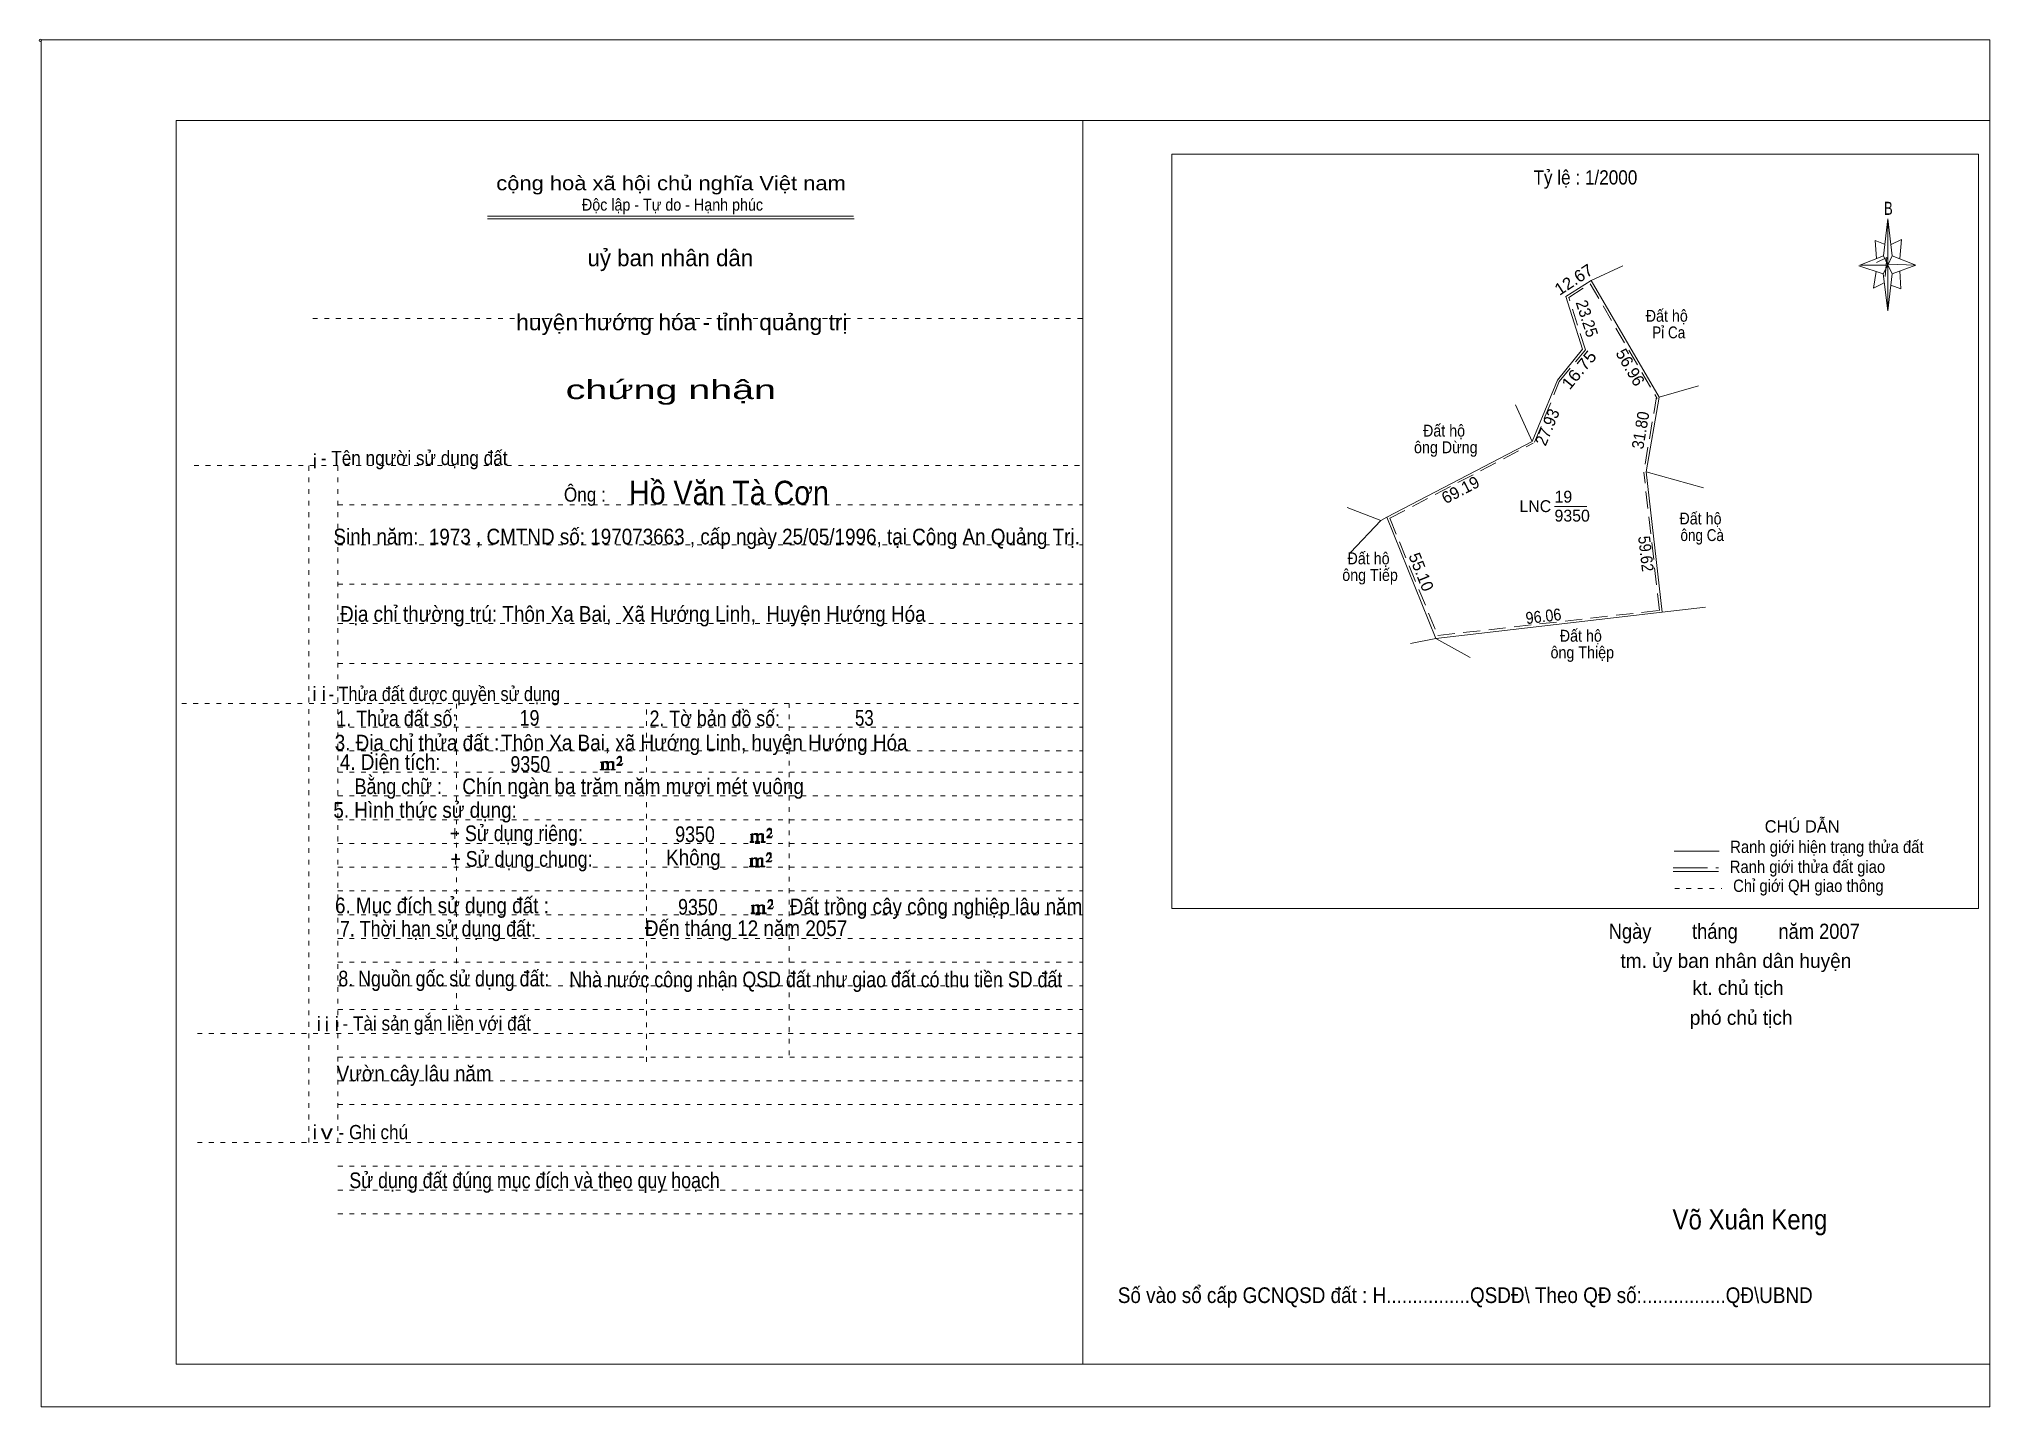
# Model space of a CAD drawing. Header units: centimetres. Extents: x -1.6 to 39.5, y -3.3 to 25.5.
import ezdxf
from ezdxf.enums import TextEntityAlignment as Align

# ---------------------------------------------------------------- set-up
doc = ezdxf.new("R2010")
doc.units = ezdxf.units.CM
doc.header["$LTSCALE"] = 0.12
for name, pattern in [('DOTTED', [1.5, 0.3, -1.2]), ('LONG_DASHED', [7.5, 6, -1.5]), ('MEDIUM_DASHED', [4.5, 3, -1.5])]:
    doc.linetypes.add(name, pattern=pattern)
for name, color, linetype, lineweight in [('1', 7, 'DOTTED', 13), ('10', 7, 'Continuous', 13), ('4', 7, 'Continuous', 13), ('5', 7, 'Continuous', 13), ('50', 7, 'Continuous', 13)]:
    doc.layers.add(name, color=color, linetype=linetype, lineweight=lineweight)

msp = doc.modelspace()

# ---------------------------------------------------------------- hatches: boundary and pattern name
at = {"layer": '50'}
for points in [[(10.27, 10.13), (10.27, 10.12), (10.27, 10.11), (10.25, 10.11), (10.24, 10.11), (10.24, 10.1), (10.33, 10.1), (10.33, 10.11), (10.32, 10.11), (10.31, 10.11), (10.31, 10.12), (10.31, 10.13), (10.31, 10.24), (10.31, 10.25), (10.32, 10.26), (10.34, 10.26), (10.35, 10.26), (10.36, 10.26), (10.37, 10.25), (10.39, 10.22), (10.39, 10.13), (10.37, 10.12), (10.37, 10.11), (10.36, 10.11), (10.35, 10.11), (10.35, 10.1), (10.44, 10.1), (10.44, 10.11), (10.43, 10.11), (10.42, 10.11), (10.42, 10.12), (10.42, 10.13), (10.42, 10.24), (10.44, 10.26), (10.45, 10.26), (10.46, 10.26), (10.49, 10.26), (10.49, 10.25), (10.5, 10.24), (10.5, 10.22), (10.5, 10.13), (10.5, 10.12), (10.49, 10.11), (10.49, 10.11), (10.47, 10.11), (10.47, 10.1), (10.56, 10.1), (10.56, 10.11), (10.55, 10.11), (10.54, 10.11), (10.53, 10.12), (10.53, 10.13), (10.53, 10.2), (10.53, 10.25), (10.53, 10.26), (10.52, 10.27), (10.5, 10.28), (10.47, 10.28), (10.46, 10.28), (10.44, 10.27), (10.41, 10.25), (10.41, 10.26), (10.4, 10.28), (10.39, 10.28), (10.37, 10.28), (10.35, 10.28), (10.34, 10.28), (10.32, 10.26), (10.31, 10.26), (10.31, 10.25), (10.31, 10.25), (10.31, 10.26), (10.31, 10.28), (10.24, 10.26), (10.24, 10.26), (10.25, 10.26), (10.27, 10.25), (10.27, 10.24), (10.27, 10.23)], [(10.69, 10.19), (10.72, 10.24), (10.72, 10.24), (10.71, 10.22), (10.69, 10.22), (10.68, 10.22), (10.63, 10.22), (10.66, 10.26), (10.67, 10.27), (10.69, 10.28), (10.69, 10.3), (10.69, 10.32), (10.69, 10.34), (10.69, 10.35), (10.69, 10.37), (10.68, 10.38), (10.67, 10.38), (10.66, 10.39), (10.65, 10.39), (10.63, 10.38), (10.63, 10.38), (10.62, 10.37), (10.61, 10.35), (10.59, 10.33), (10.61, 10.33), (10.61, 10.35), (10.62, 10.35), (10.63, 10.36), (10.65, 10.36), (10.66, 10.36), (10.67, 10.35), (10.68, 10.35), (10.68, 10.32), (10.68, 10.3), (10.66, 10.28), (10.66, 10.26), (10.65, 10.25), (10.59, 10.2), (10.59, 10.19)], [(13.42, 8.61), (13.42, 8.6), (13.42, 8.59), (13.41, 8.59), (13.4, 8.59), (13.4, 8.57), (13.48, 8.57), (13.48, 8.59), (13.47, 8.59), (13.46, 8.59), (13.46, 8.6), (13.46, 8.61), (13.46, 8.72), (13.46, 8.73), (13.47, 8.74), (13.5, 8.74), (13.51, 8.74), (13.52, 8.74), (13.53, 8.73), (13.54, 8.69), (13.54, 8.61), (13.53, 8.6), (13.53, 8.59), (13.52, 8.59), (13.51, 8.59), (13.51, 8.57), (13.6, 8.57), (13.6, 8.59), (13.58, 8.59), (13.57, 8.59), (13.57, 8.6), (13.57, 8.61), (13.57, 8.72), (13.6, 8.74), (13.61, 8.74), (13.62, 8.74), (13.64, 8.74), (13.64, 8.73), (13.65, 8.72), (13.65, 8.69), (13.65, 8.61), (13.65, 8.6), (13.64, 8.59), (13.64, 8.59), (13.63, 8.59), (13.63, 8.57), (13.72, 8.57), (13.72, 8.59), (13.7, 8.59), (13.69, 8.59), (13.68, 8.6), (13.68, 8.61), (13.68, 8.68), (13.68, 8.73), (13.68, 8.74), (13.67, 8.75), (13.65, 8.76), (13.63, 8.76), (13.62, 8.76), (13.6, 8.75), (13.56, 8.73), (13.56, 8.74), (13.55, 8.76), (13.54, 8.76), (13.53, 8.76), (13.51, 8.76), (13.5, 8.76), (13.47, 8.74), (13.46, 8.74), (13.46, 8.73), (13.46, 8.73), (13.46, 8.74), (13.46, 8.76), (13.4, 8.74), (13.4, 8.74), (13.41, 8.74), (13.42, 8.73), (13.42, 8.72), (13.42, 8.71)], [(13.85, 8.67), (13.87, 8.72), (13.87, 8.72), (13.86, 8.69), (13.85, 8.69), (13.84, 8.69), (13.78, 8.69), (13.82, 8.74), (13.83, 8.75), (13.85, 8.76), (13.85, 8.78), (13.85, 8.79), (13.85, 8.82), (13.85, 8.83), (13.85, 8.85), (13.84, 8.86), (13.83, 8.86), (13.82, 8.87), (13.8, 8.87), (13.78, 8.86), (13.78, 8.86), (13.77, 8.85), (13.76, 8.83), (13.75, 8.81), (13.76, 8.81), (13.76, 8.83), (13.77, 8.83), (13.78, 8.84), (13.8, 8.84), (13.82, 8.84), (13.83, 8.83), (13.84, 8.83), (13.84, 8.79), (13.84, 8.78), (13.82, 8.76), (13.82, 8.74), (13.8, 8.73), (13.75, 8.68), (13.75, 8.67)], [(13.41, 8.09), (13.41, 8.08), (13.41, 8.07), (13.4, 8.07), (13.39, 8.07), (13.39, 8.06), (13.48, 8.06), (13.48, 8.07), (13.47, 8.07), (13.45, 8.07), (13.45, 8.08), (13.45, 8.09), (13.45, 8.2), (13.45, 8.21), (13.47, 8.23), (13.49, 8.23), (13.5, 8.23), (13.51, 8.23), (13.52, 8.21), (13.53, 8.18), (13.53, 8.09), (13.52, 8.08), (13.52, 8.07), (13.51, 8.07), (13.5, 8.07), (13.5, 8.06), (13.59, 8.06), (13.59, 8.07), (13.58, 8.07), (13.57, 8.07), (13.57, 8.08), (13.57, 8.09), (13.57, 8.2), (13.59, 8.23), (13.6, 8.23), (13.61, 8.23), (13.63, 8.23), (13.63, 8.21), (13.64, 8.2), (13.64, 8.18), (13.64, 8.09), (13.64, 8.08), (13.63, 8.07), (13.63, 8.07), (13.62, 8.07), (13.62, 8.06), (13.71, 8.06), (13.71, 8.07), (13.7, 8.07), (13.69, 8.07), (13.67, 8.08), (13.67, 8.09), (13.67, 8.17), (13.67, 8.21), (13.67, 8.23), (13.66, 8.24), (13.64, 8.25), (13.62, 8.25), (13.61, 8.25), (13.59, 8.24), (13.55, 8.21), (13.55, 8.23), (13.54, 8.25), (13.53, 8.25), (13.52, 8.25), (13.5, 8.25), (13.49, 8.25), (13.47, 8.23), (13.45, 8.23), (13.45, 8.21), (13.45, 8.21), (13.45, 8.23), (13.45, 8.25), (13.39, 8.23), (13.39, 8.23), (13.4, 8.23), (13.41, 8.21), (13.41, 8.2), (13.41, 8.19)], [(13.84, 8.16), (13.86, 8.2), (13.86, 8.2), (13.85, 8.18), (13.84, 8.18), (13.83, 8.18), (13.77, 8.18), (13.81, 8.23), (13.82, 8.24), (13.84, 8.25), (13.84, 8.27), (13.84, 8.28), (13.84, 8.3), (13.84, 8.31), (13.84, 8.34), (13.83, 8.35), (13.82, 8.35), (13.81, 8.36), (13.8, 8.36), (13.77, 8.35), (13.77, 8.35), (13.76, 8.34), (13.75, 8.31), (13.74, 8.29), (13.75, 8.29), (13.75, 8.31), (13.76, 8.31), (13.77, 8.33), (13.8, 8.33), (13.81, 8.33), (13.82, 8.31), (13.83, 8.31), (13.83, 8.28), (13.83, 8.27), (13.81, 8.25), (13.81, 8.23), (13.8, 8.21), (13.74, 8.17), (13.74, 8.16)], [(13.44, 7.11), (13.44, 7.1), (13.44, 7.09), (13.43, 7.09), (13.42, 7.09), (13.42, 7.07), (13.5, 7.07), (13.5, 7.09), (13.49, 7.09), (13.48, 7.09), (13.48, 7.1), (13.48, 7.11), (13.48, 7.22), (13.48, 7.23), (13.49, 7.24), (13.52, 7.24), (13.53, 7.24), (13.54, 7.24), (13.55, 7.23), (13.56, 7.19), (13.56, 7.11), (13.55, 7.1), (13.55, 7.09), (13.54, 7.09), (13.53, 7.09), (13.53, 7.07), (13.62, 7.07), (13.62, 7.09), (13.6, 7.09), (13.59, 7.09), (13.59, 7.1), (13.59, 7.11), (13.59, 7.22), (13.62, 7.24), (13.63, 7.24), (13.64, 7.24), (13.66, 7.24), (13.66, 7.23), (13.67, 7.22), (13.67, 7.19), (13.67, 7.11), (13.67, 7.1), (13.66, 7.09), (13.66, 7.09), (13.65, 7.09), (13.65, 7.07), (13.74, 7.07), (13.74, 7.09), (13.72, 7.09), (13.71, 7.09), (13.7, 7.1), (13.7, 7.11), (13.7, 7.18), (13.7, 7.23), (13.7, 7.24), (13.69, 7.25), (13.67, 7.26), (13.65, 7.26), (13.64, 7.26), (13.62, 7.25), (13.58, 7.23), (13.58, 7.24), (13.57, 7.26), (13.56, 7.26), (13.55, 7.26), (13.53, 7.26), (13.52, 7.26), (13.49, 7.24), (13.48, 7.24), (13.48, 7.23), (13.48, 7.23), (13.48, 7.24), (13.48, 7.26), (13.42, 7.24), (13.42, 7.24), (13.43, 7.24), (13.44, 7.23), (13.44, 7.22), (13.44, 7.21)], [(13.87, 7.17), (13.89, 7.22), (13.89, 7.22), (13.88, 7.19), (13.87, 7.19), (13.86, 7.19), (13.8, 7.19), (13.84, 7.24), (13.85, 7.25), (13.87, 7.26), (13.87, 7.28), (13.87, 7.29), (13.87, 7.32), (13.87, 7.33), (13.87, 7.35), (13.86, 7.36), (13.85, 7.36), (13.84, 7.37), (13.82, 7.37), (13.8, 7.36), (13.8, 7.36), (13.79, 7.35), (13.78, 7.33), (13.77, 7.31), (13.78, 7.31), (13.78, 7.33), (13.79, 7.33), (13.8, 7.34), (13.82, 7.34), (13.84, 7.34), (13.85, 7.33), (13.86, 7.33), (13.86, 7.29), (13.86, 7.28), (13.84, 7.26), (13.84, 7.24), (13.82, 7.23), (13.77, 7.18), (13.77, 7.17)]]:
    msp.add_hatch(color=256, dxfattribs=at).paths.add_polyline_path(points)

# ---------------------------------------------------------------- linework, layer by layer
at = {"layer": '1', "linetype": 'Continuous'}
for p, q in [((1.31, -2.42), (1.31, 23.78)), ((1.31, 23.78), (39.51, 23.78)), ((20.41, -2.42), (20.41, 23.78)), ((39.51, -2.42), (39.51, 23.78)), ((7.87, 21.76), (15.58, 21.76)), ((7.87, 21.71), (15.59, 21.71)), ((37.26, 20.55), (36.75, 20.72)), ((1.31, -2.42), (39.51, -2.42))]:
    msp.add_line(p, q, dxfattribs=at)
at = {"layer": '1'}
for p, q in [((4.19, 19.61), (20.41, 19.61)), ((1.69, 16.51), (20.41, 16.51)), ((4.11, 2.25), (4.11, 16.51)), ((4.72, 2.25), (4.72, 16.51)), ((4.72, 15.68), (20.41, 15.68)), ((4.72, 14.84), (20.41, 14.84)), ((4.72, 14.01), (20.41, 14.01)), ((4.72, 13.18), (20.41, 13.18)), ((4.72, 12.34), (20.41, 12.34)), ((1.43, 11.5), (20.41, 11.5)), ((7.22, 5.05), (7.22, 11.5)), ((11.22, 3.95), (11.22, 11.5)), ((14.22, 4.09), (14.22, 11.5)), ((4.72, 11), (20.41, 11)), ((4.72, 10.5), (20.41, 10.5)), ((4.72, 10.05), (20.41, 10.05)), ((4.72, 9.55), (20.41, 9.55)), ((4.72, 9.05), (20.41, 9.05)), ((4.72, 8.55), (20.41, 8.55)), ((4.72, 8.05), (20.41, 8.05)), ((4.72, 7.55), (20.41, 7.55)), ((4.72, 7.05), (20.41, 7.05)), ((4.72, 6.55), (20.41, 6.55)), ((4.72, 6.05), (20.41, 6.05)), ((4.72, 5.55), (20.41, 5.55)), ((4.72, 5.05), (20.41, 5.05)), ((1.76, 4.55), (20.41, 4.55)), ((4.72, 4.05), (20.41, 4.05)), ((4.72, 3.55), (20.41, 3.55)), ((4.72, 3.05), (20.41, 3.05)), ((1.76, 2.25), (20.41, 2.25)), ((4.72, 1.75), (20.41, 1.75)), ((4.72, 1.25), (20.41, 1.25)), ((4.72, 0.75), (20.41, 0.75))]:
    msp.add_line(p, q, dxfattribs=at)
at = {"layer": '1', "linetype": 'Continuous'}
msp.add_lwpolyline([(-1.53, -3.32), (39.51, -3.32), (39.51, 25.48), (-1.53, 25.48)], close=True, dxfattribs=at)
msp.add_lwpolyline([(37.27, 20.35), (37.06, 20.25), (37.11, 20.6)], dxfattribs=at)
at = {"layer": '10'}
for p, q in [((31.78, 20.72), (31.11, 20.41)), ((31.11, 20.41), (32.54, 17.95)), ((32.54, 17.95), (33.37, 18.19)), ((29.52, 17.79), (29.87, 17.02)), ((32.54, 17.95), (32.27, 16.38)), ((26.81, 15.42), (29.87, 17.02)), ((32.61, 13.42), (32.27, 16.38)), ((32.27, 16.38), (33.48, 16.04)), ((25.97, 15.63), (26.68, 15.35)), ((30.34, 15.65), (31.02, 15.65)), ((26.68, 15.35), (26.04, 14.68)), ((26.81, 15.42), (26.68, 15.35)), ((27.31, 12.76), (27.84, 12.87)), ((28.56, 12.47), (27.84, 12.87))]:
    msp.add_line(p, q, dxfattribs=at)
at = {"layer": '10', "linetype": 'MEDIUM_DASHED'}
for p, q in [((32.49, 17.96), (32.22, 16.39)), ((26.87, 15.4), (29.89, 16.98)), ((32.55, 13.46), (32.22, 16.37)), ((26.87, 15.4), (27.88, 12.93)), ((27.88, 12.93), (32.55, 13.46))]:
    msp.add_line(p, q, dxfattribs=at)
at = {"layer": '10'}
for points in [[(29.87, 17.02), (30.4, 18.31), (30.93, 18.96), (30.58, 20.07), (31.11, 20.41)], [(26.81, 15.42), (27.84, 12.87), (32.61, 13.42), (33.52, 13.53)]]:
    msp.add_lwpolyline(points, dxfattribs=at)
at = {"layer": '10', "linetype": 'MEDIUM_DASHED'}
msp.add_lwpolyline([(29.92, 17), (30.44, 18.28), (30.99, 18.95), (30.64, 20.05), (31.09, 20.34), (32.5, 17.92)], dxfattribs=at)
at = {"layer": '4'}
for p, q in [((32.86, 8.39), (33.81, 8.39)), ((32.84, 7.96), (33.79, 7.96))]:
    msp.add_line(p, q, dxfattribs=at)
at = {"layer": '4', "linetype": 'LONG_DASHED'}
msp.add_line((32.84, 8.04), (33.79, 8.04), dxfattribs=at)
at = {"layer": '4', "linetype": 'DOTTED'}
msp.add_line((32.87, 7.6), (33.86, 7.6), dxfattribs=at)
at = {"layer": '4'}
msp.add_lwpolyline([(22.28, 23.07), (39.27, 23.07), (39.27, 7.18), (22.28, 7.18)], close=True, dxfattribs=at)
msp.add_circle((-1.55, 25.47), 0.025, dxfattribs=at)
at = {"layer": '5'}
for p, q in [((37.27, 20.93), (37.36, 21.71)), ((37.45, 20.55), (37.36, 19.77)), ((37.45, 20.93), (37.95, 20.73)), ((37.61, 20.61), (37.63, 20.23)), ((37.63, 20.23), (37.42, 20.31))]:
    msp.add_line(p, q, dxfattribs=at)
for points in [[(37.36, 21.71), (37.45, 20.93), (37.36, 20.73)], [(37.36, 20.73), (36.77, 20.73), (37.27, 20.93), (37.45, 20.55), (37.95, 20.73), (37.36, 20.75)], [(37.36, 20.73), (37.36, 19.77), (37.26, 20.55)]]:
    msp.add_lwpolyline(points, close=True, dxfattribs=at)
for points in [[(37.3, 21.17), (37.09, 21.25), (37.12, 20.87)], [(37.43, 21.17), (37.65, 21.27), (37.61, 20.87)], [(37.36, 20.73), (37.27, 20.93), (36.77, 20.73)], [(37.12, 20.79), (37.34, 20.89), (37.3, 20.49)], [(37.36, 20.73), (37.45, 20.55), (37.95, 20.73)]]:
    msp.add_lwpolyline(points, dxfattribs=at)
at = {"layer": '50'}
for points in [[(10.27, 10.13), (10.27, 10.12), (10.27, 10.11), (10.25, 10.11), (10.24, 10.11), (10.24, 10.1), (10.33, 10.1), (10.33, 10.11), (10.32, 10.11), (10.31, 10.11), (10.31, 10.12), (10.31, 10.13), (10.31, 10.24), (10.31, 10.25), (10.32, 10.26), (10.34, 10.26), (10.35, 10.26), (10.36, 10.26), (10.37, 10.25), (10.39, 10.22), (10.39, 10.13), (10.37, 10.12), (10.37, 10.11), (10.36, 10.11), (10.35, 10.11), (10.35, 10.1), (10.44, 10.1), (10.44, 10.11), (10.43, 10.11), (10.42, 10.11), (10.42, 10.12), (10.42, 10.13), (10.42, 10.24), (10.44, 10.26), (10.45, 10.26), (10.46, 10.26), (10.49, 10.26), (10.49, 10.25), (10.5, 10.24), (10.5, 10.22), (10.5, 10.13), (10.5, 10.12), (10.49, 10.11), (10.49, 10.11), (10.47, 10.11), (10.47, 10.1), (10.56, 10.1), (10.56, 10.11), (10.55, 10.11), (10.54, 10.11), (10.53, 10.12), (10.53, 10.13), (10.53, 10.2), (10.53, 10.25), (10.53, 10.26), (10.52, 10.27), (10.5, 10.28), (10.47, 10.28), (10.46, 10.28), (10.44, 10.27), (10.41, 10.25), (10.41, 10.26), (10.4, 10.28), (10.39, 10.28), (10.37, 10.28), (10.35, 10.28), (10.34, 10.28), (10.32, 10.26), (10.31, 10.26), (10.31, 10.25), (10.31, 10.25), (10.31, 10.26), (10.31, 10.28), (10.24, 10.26), (10.24, 10.26), (10.25, 10.26), (10.27, 10.25), (10.27, 10.24), (10.27, 10.23)], [(10.69, 10.19), (10.72, 10.24), (10.72, 10.24), (10.71, 10.22), (10.69, 10.22), (10.68, 10.22), (10.63, 10.22), (10.66, 10.26), (10.67, 10.27), (10.69, 10.28), (10.69, 10.3), (10.69, 10.32), (10.69, 10.34), (10.69, 10.35), (10.69, 10.37), (10.68, 10.38), (10.67, 10.38), (10.66, 10.39), (10.65, 10.39), (10.63, 10.38), (10.63, 10.38), (10.62, 10.37), (10.61, 10.35), (10.59, 10.33), (10.61, 10.33), (10.61, 10.35), (10.62, 10.35), (10.63, 10.36), (10.65, 10.36), (10.66, 10.36), (10.67, 10.35), (10.68, 10.35), (10.68, 10.32), (10.68, 10.3), (10.66, 10.28), (10.66, 10.26), (10.65, 10.25), (10.59, 10.2), (10.59, 10.19)], [(13.42, 8.61), (13.42, 8.6), (13.42, 8.59), (13.41, 8.59), (13.4, 8.59), (13.4, 8.57), (13.48, 8.57), (13.48, 8.59), (13.47, 8.59), (13.46, 8.59), (13.46, 8.6), (13.46, 8.61), (13.46, 8.72), (13.46, 8.73), (13.47, 8.74), (13.5, 8.74), (13.51, 8.74), (13.52, 8.74), (13.53, 8.73), (13.54, 8.69), (13.54, 8.61), (13.53, 8.6), (13.53, 8.59), (13.52, 8.59), (13.51, 8.59), (13.51, 8.57), (13.6, 8.57), (13.6, 8.59), (13.58, 8.59), (13.57, 8.59), (13.57, 8.6), (13.57, 8.61), (13.57, 8.72), (13.6, 8.74), (13.61, 8.74), (13.62, 8.74), (13.64, 8.74), (13.64, 8.73), (13.65, 8.72), (13.65, 8.69), (13.65, 8.61), (13.65, 8.6), (13.64, 8.59), (13.64, 8.59), (13.63, 8.59), (13.63, 8.57), (13.72, 8.57), (13.72, 8.59), (13.7, 8.59), (13.69, 8.59), (13.68, 8.6), (13.68, 8.61), (13.68, 8.68), (13.68, 8.73), (13.68, 8.74), (13.67, 8.75), (13.65, 8.76), (13.63, 8.76), (13.62, 8.76), (13.6, 8.75), (13.56, 8.73), (13.56, 8.74), (13.55, 8.76), (13.54, 8.76), (13.53, 8.76), (13.51, 8.76), (13.5, 8.76), (13.47, 8.74), (13.46, 8.74), (13.46, 8.73), (13.46, 8.73), (13.46, 8.74), (13.46, 8.76), (13.4, 8.74), (13.4, 8.74), (13.41, 8.74), (13.42, 8.73), (13.42, 8.72), (13.42, 8.71)], [(13.85, 8.67), (13.87, 8.72), (13.87, 8.72), (13.86, 8.69), (13.85, 8.69), (13.84, 8.69), (13.78, 8.69), (13.82, 8.74), (13.83, 8.75), (13.85, 8.76), (13.85, 8.78), (13.85, 8.79), (13.85, 8.82), (13.85, 8.83), (13.85, 8.85), (13.84, 8.86), (13.83, 8.86), (13.82, 8.87), (13.8, 8.87), (13.78, 8.86), (13.78, 8.86), (13.77, 8.85), (13.76, 8.83), (13.75, 8.81), (13.76, 8.81), (13.76, 8.83), (13.77, 8.83), (13.78, 8.84), (13.8, 8.84), (13.82, 8.84), (13.83, 8.83), (13.84, 8.83), (13.84, 8.79), (13.84, 8.78), (13.82, 8.76), (13.82, 8.74), (13.8, 8.73), (13.75, 8.68), (13.75, 8.67)], [(13.41, 8.09), (13.41, 8.08), (13.41, 8.07), (13.4, 8.07), (13.39, 8.07), (13.39, 8.06), (13.48, 8.06), (13.48, 8.07), (13.47, 8.07), (13.45, 8.07), (13.45, 8.08), (13.45, 8.09), (13.45, 8.2), (13.45, 8.21), (13.47, 8.23), (13.49, 8.23), (13.5, 8.23), (13.51, 8.23), (13.52, 8.21), (13.53, 8.18), (13.53, 8.09), (13.52, 8.08), (13.52, 8.07), (13.51, 8.07), (13.5, 8.07), (13.5, 8.06), (13.59, 8.06), (13.59, 8.07), (13.58, 8.07), (13.57, 8.07), (13.57, 8.08), (13.57, 8.09), (13.57, 8.2), (13.59, 8.23), (13.6, 8.23), (13.61, 8.23), (13.63, 8.23), (13.63, 8.21), (13.64, 8.2), (13.64, 8.18), (13.64, 8.09), (13.64, 8.08), (13.63, 8.07), (13.63, 8.07), (13.62, 8.07), (13.62, 8.06), (13.71, 8.06), (13.71, 8.07), (13.7, 8.07), (13.69, 8.07), (13.67, 8.08), (13.67, 8.09), (13.67, 8.17), (13.67, 8.21), (13.67, 8.23), (13.66, 8.24), (13.64, 8.25), (13.62, 8.25), (13.61, 8.25), (13.59, 8.24), (13.55, 8.21), (13.55, 8.23), (13.54, 8.25), (13.53, 8.25), (13.52, 8.25), (13.5, 8.25), (13.49, 8.25), (13.47, 8.23), (13.45, 8.23), (13.45, 8.21), (13.45, 8.21), (13.45, 8.23), (13.45, 8.25), (13.39, 8.23), (13.39, 8.23), (13.4, 8.23), (13.41, 8.21), (13.41, 8.2), (13.41, 8.19)], [(13.84, 8.16), (13.86, 8.2), (13.86, 8.2), (13.85, 8.18), (13.84, 8.18), (13.83, 8.18), (13.77, 8.18), (13.81, 8.23), (13.82, 8.24), (13.84, 8.25), (13.84, 8.27), (13.84, 8.28), (13.84, 8.3), (13.84, 8.31), (13.84, 8.34), (13.83, 8.35), (13.82, 8.35), (13.81, 8.36), (13.8, 8.36), (13.77, 8.35), (13.77, 8.35), (13.76, 8.34), (13.75, 8.31), (13.74, 8.29), (13.75, 8.29), (13.75, 8.31), (13.76, 8.31), (13.77, 8.33), (13.8, 8.33), (13.81, 8.33), (13.82, 8.31), (13.83, 8.31), (13.83, 8.28), (13.83, 8.27), (13.81, 8.25), (13.81, 8.23), (13.8, 8.21), (13.74, 8.17), (13.74, 8.16)], [(13.44, 7.11), (13.44, 7.1), (13.44, 7.09), (13.43, 7.09), (13.42, 7.09), (13.42, 7.07), (13.5, 7.07), (13.5, 7.09), (13.49, 7.09), (13.48, 7.09), (13.48, 7.1), (13.48, 7.11), (13.48, 7.22), (13.48, 7.23), (13.49, 7.24), (13.52, 7.24), (13.53, 7.24), (13.54, 7.24), (13.55, 7.23), (13.56, 7.19), (13.56, 7.11), (13.55, 7.1), (13.55, 7.09), (13.54, 7.09), (13.53, 7.09), (13.53, 7.07), (13.62, 7.07), (13.62, 7.09), (13.6, 7.09), (13.59, 7.09), (13.59, 7.1), (13.59, 7.11), (13.59, 7.22), (13.62, 7.24), (13.63, 7.24), (13.64, 7.24), (13.66, 7.24), (13.66, 7.23), (13.67, 7.22), (13.67, 7.19), (13.67, 7.11), (13.67, 7.1), (13.66, 7.09), (13.66, 7.09), (13.65, 7.09), (13.65, 7.07), (13.74, 7.07), (13.74, 7.09), (13.72, 7.09), (13.71, 7.09), (13.7, 7.1), (13.7, 7.11), (13.7, 7.18), (13.7, 7.23), (13.7, 7.24), (13.69, 7.25), (13.67, 7.26), (13.65, 7.26), (13.64, 7.26), (13.62, 7.25), (13.58, 7.23), (13.58, 7.24), (13.57, 7.26), (13.56, 7.26), (13.55, 7.26), (13.53, 7.26), (13.52, 7.26), (13.49, 7.24), (13.48, 7.24), (13.48, 7.23), (13.48, 7.23), (13.48, 7.24), (13.48, 7.26), (13.42, 7.24), (13.42, 7.24), (13.43, 7.24), (13.44, 7.23), (13.44, 7.22), (13.44, 7.21)], [(13.87, 7.17), (13.89, 7.22), (13.89, 7.22), (13.88, 7.19), (13.87, 7.19), (13.86, 7.19), (13.8, 7.19), (13.84, 7.24), (13.85, 7.25), (13.87, 7.26), (13.87, 7.28), (13.87, 7.29), (13.87, 7.32), (13.87, 7.33), (13.87, 7.35), (13.86, 7.36), (13.85, 7.36), (13.84, 7.37), (13.82, 7.37), (13.8, 7.36), (13.8, 7.36), (13.79, 7.35), (13.78, 7.33), (13.77, 7.31), (13.78, 7.31), (13.78, 7.33), (13.79, 7.33), (13.8, 7.34), (13.82, 7.34), (13.84, 7.34), (13.85, 7.33), (13.86, 7.33), (13.86, 7.29), (13.86, 7.28), (13.84, 7.26), (13.84, 7.24), (13.82, 7.23), (13.77, 7.18), (13.77, 7.17)]]:
    msp.add_lwpolyline(points, close=True, dxfattribs=at)

# ---------------------------------------------------------------- texts
at = {"layer": '1'}
for s, height, width, p in [('cộng hoà xã hội chủ nghĩa Việt nam', 0.3, 1.15, (11.735, 22.31)), ('Độc lập - Tự do - Hạnh phúc', 0.25, 0.9, (11.765, 21.88)), ('chứng nhận', 0.4, 1.55, (11.73, 17.91)), ('- Tên người sử dụng đất', 0.3, 0.9, (6.325, 16.52)), ('- Thửa đất được quyền sử dụng', 0.3, 0.85, (6.96, 11.55)), ('- Tài sản gắn liền với đất ', 0.3, 0.9, (6.85, 4.61)), ('v', 0.3, 1.3, (4.485, 2.32)), ('- Ghi chú', 0.3, 0.9, (5.465, 2.32))]:
    msp.add_text(s, height=height, dxfattribs=dict(at, width=width)).set_placement(p, align=Align.CENTER)
for s, height, p in [('uỷ ban nhân dân', 0.35, (11.72, 20.71)), ('i', 0.3, (4.235, 16.45)), ('i', 0.3, (4.225, 11.55)), ('i', 0.3, (4.425, 11.55)), ('i', 0.3, (4.315, 4.6)), ('i', 0.3, (4.485, 4.59)), ('i', 0.3, (4.695, 4.6)), ('i', 0.3, (4.235, 2.32))]:
    msp.add_text(s, height=height, dxfattribs=at).set_placement(p, align=Align.CENTER)
at = {"layer": '10'}
for s, height, width, p in [('Tỷ lệ : 1/2000', 0.3, 0.9, (30.99, 22.43)), ('Đất hộ ', 0.25, 0.9, (32.745, 19.54)), ('Pỉ Ca', 0.25, 0.85, (32.745, 19.19)), ('Đất hộ ', 0.25, 0.9, (28.055, 17.12)), ('ông Dừng', 0.25, 0.9, (28.05, 16.77)), ('Hồ Văn Tà Cơn', 0.5, 0.9, (12.955, 15.69)), ('Đất hộ ', 0.25, 0.9, (33.455, 15.27)), ('ông Cà', 0.25, 0.85, (33.45, 14.92)), ('Đất hộ ', 0.25, 0.9, (26.465, 14.43)), ('ông Tiếp', 0.25, 0.9, (26.455, 14.08)), ('Đất hộ ', 0.25, 0.9, (30.935, 12.8)), ('ông Thiệp', 0.25, 0.9, (30.925, 12.45)), ('Võ Xuân Keng', 0.42, 0.9, (34.455, 0.42))]:
    msp.add_text(s, height=height, dxfattribs=dict(at, width=width)).set_placement(p, align=Align.CENTER)
for s, rotation, width, p in [('12.67', 33.151, 1.05, (30.812, 20.323)), ('23.25', 287.936, 0.95, (30.904, 19.569)), ('16.75', 50.597, 1.1, (30.952, 18.446)), ('27.93', 67.696, 0.95, (30.303, 17.273)), ('31.80', 80.496, 0.95, (32.274, 17.234)), ('59.62', 276.472, 0.9, (32.142, 14.639)), ('96.06', 6.617, 0.9, (30.121, 13.213))]:
    msp.add_text(s, height=0.25, rotation=rotation, dxfattribs=dict(at, width=width)).set_placement(p, align=Align.CENTER)
for s, rotation, p in [('56.96', 300.13, (31.826, 18.518)), ('69.19', 27.565, (28.417, 15.887)), ('55.10', 292.022, (27.417, 14.222))]:
    msp.add_text(s, height=0.25, rotation=rotation, dxfattribs=at).set_placement(p, align=Align.CENTER)
msp.add_text('LNC', height=0.25, dxfattribs=at).set_placement((30.27, 15.53), align=Align.RIGHT)
for s, p in [('19', (30.34, 15.73)), ('9350', (30.34, 15.33))]:
    msp.add_text(s, height=0.25, dxfattribs=at).set_placement(p)
at = {"layer": '4'}
msp.add_text('CHÚ DẪN', height=0.2591, dxfattribs=at).set_placement((35.555, 8.78), align=Align.CENTER)
at = {"layer": '4', "width": 0.9}
for s, p in [('Ranh giới hiện trạng thửa đất', (36.075, 8.35)), ('Ranh giới thửa đất giao ', (35.71, 7.93)), ('Chỉ giới QH giao thông', (35.685, 7.53))]:
    msp.add_text(s, height=0.2591, dxfattribs=at).set_placement(p, align=Align.CENTER)
at = {"layer": '5', "width": 0.75}
msp.add_text('B', height=0.276, dxfattribs=at).set_placement((37.37, 21.79), align=Align.CENTER)
at = {"layer": '50'}
for s, height, width, p in [('  huyện hướng hóa - tỉnh quảng trị', 0.34, 1.05, (11.83, 19.36)), ('Ông :', 0.3, 0.9, (9.92, 15.75)), ('Sinh năm:  1973 , CMTND số: 197073663 , cấp ngày 25/05/1996, tại Công An Quảng Trị.', 0.33, 0.9, (12.485, 14.85)), ('Địa chỉ thường trú: Thôn Xa Bai,  Xã Hướng Linh,  Huyện Hướng Hóa', 0.33, 0.9, (10.93, 13.22)), ('1. Thửa đất số:  ', 0.33, 0.85, (6.065, 11.02)), ('19', 0.33, 0.85, (8.755, 11.03)), ('2. Tờ bản đồ số:  ', 0.33, 0.85, (12.76, 11.02)), ('53', 0.33, 0.8, (15.805, 11.03)), ('3. Địa chỉ thửa đất : ', 0.33, 0.9, (6.44, 10.51)), ('Thôn Xa Bai, xã Hướng Linh, huyện Hướng Hóa', 0.33, 0.9, (12.435, 10.51)), ('4. Diện tích: ', 0.33, 0.9, (5.875, 10.1)), ('9350', 0.33, 0.85, (8.77, 10.06)), ('Bằng chữ :', 0.33, 0.85, (5.99, 9.59)), ('Chín ngàn ba trăm năm mươi mét vuông', 0.33, 0.9, (10.935, 9.59)), ('5. Hình thức sử dụng:', 0.33, 0.9, (6.555, 9.09)), ('+ Sử dụng riêng:', 0.33, 0.85, (8.475, 8.6)), ('9350', 0.33, 0.85, (12.24, 8.58)), ('+ Sử dụng chung:', 0.33, 0.85, (8.585, 8.06)), ('Không', 0.33, 0.9, (12.205, 8.09)), ('6. Mục đích sử dụng đất :', 0.33, 0.9, (6.91, 7.08)), ('Đất trồng cây công nghiệp lâu năm', 0.33, 0.9, (17.315, 7.06)), ('9350', 0.33, 0.85, (12.3, 7.05)), ('7. Thời hạn sử dụng đất:', 0.33, 0.85, (6.825, 6.59)), ('Đến tháng 12 năm 2057', 0.33, 0.9, (13.315, 6.6)), ('Ngày        tháng        năm 2007', 0.32, 0.9, (34.125, 6.54)), ('8. Nguồn gốc sử dụng đất:', 0.33, 0.85, (6.95, 5.54)), ('Nhà nước công nhận QSD đất như giao đất có thu tiền SD đất ', 0.33, 0.85, (14.835, 5.52)), ('Vườn cây lâu năm', 0.33, 0.9, (6.325, 3.54)), ('Sử dụng đất đúng mục đích và theo quy hoạch', 0.33, 0.85, (8.86, 1.29)), ('Số vào sổ cấp GCNQSD đất : H................QSDĐ\\ Theo QĐ số:................QĐ\\UBND', 0.33, 0.9, (28.46, -1.13))]:
    msp.add_text(s, height=height, dxfattribs=dict(at, width=width)).set_placement(p, align=Align.CENTER)
for s, p in [('tm. ủy ban nhân dân huyện ', (34.215, 5.93)), ('kt. chủ tịch', (34.205, 5.36)), ('phó chủ tịch', (34.27, 4.73))]:
    msp.add_text(s, height=0.3, dxfattribs=at).set_placement(p, align=Align.CENTER)

doc.saveas('drawing.dxf')
